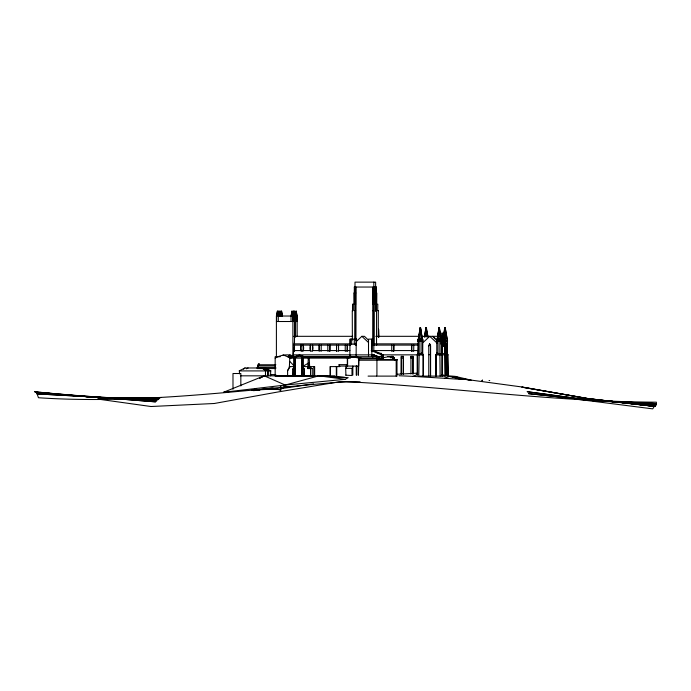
<?xml version="1.0" encoding="UTF-8"?>
<svg xmlns="http://www.w3.org/2000/svg" width="691" height="691" viewBox="0 0 691 691"><rect width="100%" height="100%" fill="white"/><g stroke="black" fill="none" stroke-linecap="round" stroke-linejoin="round"><path stroke-width="1.04" d="M303.15 368.718L303.15 366.601L307.858 366.601L308.385 356.72M373.822 282.135L373.822 345.103L373.753 343.859L417.977 343.859M441.316 344.368L441.333 340.559L442.603 334.608L443.898 340.551L443.924 344.36M443.397 340.559L443.38 344.368L443.976 334.608L445.237 340.559L445.263 344.368L445.237 340.559L443.251 340.559L443.881 340.559L443.786 346.269L443 346.277L442.603 334.608L441.281 340.551L441.264 344.36M445.781 345.906L445.859 343.937L445.177 343.859M390.916 357.998L390.985 356.357L393.041 356.357L393.041 358.439M392.972 357.998L393.041 356.357M401.238 373.978L401.307 356.357L403.363 356.357L403.363 374.03M403.294 373.978L403.363 356.357M410.929 356.357L410.86 357.998L412.916 357.998L412.985 356.357L410.929 356.357L410.929 374.03M417.977 353.792L418.383 339.151L418.159 353.792M422.141 339.151L421.631 339.151L422.564 341.095L422.65 339.151L422.546 354.846M437.187 339.151L436.79 341.095L437.628 339.151L436.79 341.095L439.346 327.62L441.549 341.095L436.772 341.095L436.772 353.792M440.944 339.151L440.435 339.151L441.359 341.095L441.454 339.151L441.342 354.846M444.46 346.277L444.581 343.859L443.803 343.859M445.842 346.277L445.954 343.859L446.075 353.637L446.766 354.846L446.766 376.111L446.438 354.846L445.842 353.637L445.479 346.277M420.163 330.73L420.309 327.62L419.195 341.095L420.171 339.151L419.195 341.095L418.591 339.151L419.195 341.095M438.906 331.766L439.113 327.62L437.999 341.095L437.99 354.846M425.898 331.766L426.122 327.62M444.814 329.693L444.926 327.62L443.976 337.985M442.37 338.581L442.603 334.608L443.881 340.559L441.35 340.559L441.981 340.559L442.603 334.608L443.769 340.559L443.803 346.269M443.717 338.581L443.976 334.608L445.185 340.551L445.211 346.26M441.609 340.067L442.085 332.837L442.421 338.003M425.267 336.949L426.088 327.62L428.057 336.949M287.611 376.111L287.611 370.652L289.356 367.111L289.857 356.72M294.496 341.458L293.321 354.846L349.94 354.846M376.63 344.273L376.552 345.059L376.552 310.613L375.956 310.613L375.956 304.092M441.782 339.229L442.085 336.318L439.994 336.318M482.344 380.611L482.448 379.938M349.845 357.247L350.009 339.126L356.556 339.126L356.556 341.129M356.306 339.126L356.124 345.448L354.284 344.135L354.284 339.126M345.992 368.355L346.528 364.649M418.176 341.095L420.543 327.62L422.745 341.095L417.977 341.095L420.197 327.62L418.176 341.095L418.081 339.151M424.455 336.949L426.01 327.62L424.317 336.949M443.432 335.912L445.177 327.62L447.604 341.095L445.704 341.095L445.704 345.327M278.179 315.036L278.853 311.071L279.89 316.029M279.432 315.036L280.105 311.071L281.142 316.029M280.848 315.036L281.531 311.071L282.559 316.029M291.36 315.036L292.043 311.071L293.079 316.029L293.079 321.514M292.949 314.042L293.459 311.071L294.496 316.029L294.496 351.52M294.202 314.042L294.712 311.071L295.748 316.029L295.748 321.514M295.454 315.036L296.137 311.071L297.165 316.029L297.165 336.517M346.122 368.355L346.528 366.066M442.931 337.985L444.788 327.62M441.644 339.566L442.603 334.608L443.035 338.581M443.199 338.573L443.976 334.608L445.159 340.559L445.185 346.269L444.417 346.277L443.976 334.608L443.138 338.573L443.976 334.608L444.382 338.581M312.246 376.111L312.246 368.579L307.858 368.579L308.246 366.601L314.655 366.601L314.655 375.826M418.832 339.151L417.986 341.095L418.383 339.151M276.4 356.876L276.4 316.029L277.437 311.071L278.464 316.029M278.032 315.036L278.853 311.071L279.708 316.029M279.285 315.036L280.105 311.071L280.961 316.029M280.701 315.036L281.531 311.071L282.377 316.029M292.639 315.036L293.459 311.071L294.314 316.029L294.314 321.514M294.098 314.042L294.712 311.071L295.567 316.029L295.567 337.251M295.307 315.036L296.137 311.071L296.983 316.029L296.983 321.514M303.176 345.051C305.465 353.248 298.737 353.256 301.121 345.051M312.539 345.051C314.837 353.248 308.1 353.256 310.484 345.051M321.237 350.778L319.182 350.778M329.935 345.103L329.866 351.097L327.88 350.778M336.508 351.097L336.577 345.103L336.508 351.097L338.633 350.778M347.323 345.103L347.253 351.097L345.267 350.778M393.835 345.103L393.766 351.097L391.78 350.778M411.655 351.097L411.724 345.103L411.655 351.097L413.779 350.778M421.631 339.151L421.095 341.095L421.069 354.846M440.435 339.151L439.891 341.095L439.873 354.846M350.311 356.72L350.821 354.88L373.503 354.88L379.601 357.048M372.993 356.72L373.503 354.88L379.229 357.048M359.786 358.733L383.03 358.638M358.422 375.101L358.888 358.664L383.151 358.664M417.986 341.095L418.591 339.151M419.169 353.637L418.789 376.111L442.482 376.111L442.482 354.846L441.454 353.308M292.872 376.103L293.096 368.493L293.096 376.103M294.927 376.103L295.152 368.493L295.152 376.103M301.82 376.111L302.045 368.502L302.045 376.111M303.876 376.111L304.1 368.502L304.1 376.111M294.219 356.72L293.649 358.119L293.649 368.813L295.463 368.813L295.385 357.929L294.219 356.72L294.781 358.119L302.442 358.128M428.757 376.111L428.757 345.906L429.595 343.937L430.597 345.906L430.597 376.111M429.759 343.937L428.757 345.906M301.725 358.128L302.779 356.729L303.392 358.128L303.392 368.821L301.725 368.821L301.812 357.938M302.779 356.729L302.157 358.128L302.157 368.821M439.329 327.62L441.359 341.095L440.625 339.151L439.891 341.095L438.975 339.151L437.999 341.095L437.394 339.151M438.975 339.151L437.999 341.095L437.628 339.151M258.063 366.671L257.277 368.208L258.253 366.671M441.549 353.637L437.999 353.637L437.394 352.54L436.142 354.846L436.142 376.111M396.185 360.166L396.591 359.527L396.997 360.166L376.923 360.166M423.358 376.111L423.376 354.846L421.795 352.54L421.061 353.637L417.96 353.637L417.191 354.846L417.191 375.049M435.848 376.111L435.848 354.846L437.394 352.54M356.124 356.02L356.228 341.587L361.877 336.318L364.407 336.318L368.329 339.981M243.482 369.149L244.994 367.975L265.094 367.975L270.958 370.912L239.129 370.912L244.994 367.975M349.845 345.448L351.676 344.135L351.667 339.126M296.353 357.143L299.505 355.174L305.275 356.945M352.825 375.101L352.825 366.066L352.427 368.355L345.69 368.355L345.915 375.049M257.026 389.517L256.335 389.931L277.877 388.886M303.289 366.109L308.385 363.146M345.275 379.316L348.178 377.649L318.914 375.826L285.245 385.042L223.556 392.272L264.238 375.826L285.245 385.042L345.275 379.316L318.914 375.826L344.671 377.372M259.47 378.314L264.238 375.826L259.557 378.253M246.419 368.813L248.095 367.975M275.173 358.128C281.591 354.448 289.33 353.585 295.929 357.057M288.415 355.615L290.203 354.88M399.035 375.74L412.829 376.362L417.684 374.453M412.829 376.362L444.503 378.297L449.426 376.448L455.438 376.448L470.925 380.085L465.786 379.48M294.573 356.815L299.505 355.174L304.437 356.815M293.735 356.945L299.505 355.174L301.077 356.159M382.684 357.852L389.439 356.504L394.336 357.852L394.336 360.002M378.59 329.296L378.91 337.165M259.505 389.361L257.225 389.819L257.769 389.724M280.874 386.39L280.874 390.199L272.237 387.971L259.298 389.724M258.434 389.465L254.081 390.432L254.081 389.404M260.023 389.724L256.378 390.432L256.378 389.404L253.649 389.689M280.589 388.696L313.507 383.868M223.556 392.272L225.577 392.082M371.913 344.049L374.125 343.859L374.125 345.103M74.922 395.58L34.55 391.745L37.755 392.117M397.005 374.263L417.295 373.157M262.805 389.361L278.179 388.713M280.235 388.627L283.31 388.497M160.848 397.55L98.312 398.163L159.776 398.508L97.794 397.688L158.705 399.467L147.934 399.061M444.589 340.559L445.237 340.559M445.159 340.559L444.391 340.559L445.064 376.111M360.123 381.855L338.806 381.89L277.877 391.987L214.262 403.501L150.992 406.515L97.638 399.061M354.276 287.041L376.379 287.041M354.889 293.001L355.779 293.001M374.548 293.001L375.075 293.001L374.988 304.092L376.042 304.092L376.042 310.613M354.353 293.044L353.835 293.044L353.913 304.135L352.868 304.135L352.868 310.656M372.855 293.044L373.745 293.044M376.293 293.044L376.82 293.044L376.742 304.135L377.787 304.135L377.709 310.656L378.383 310.656M372.708 344.317L372.76 304.135L373.701 304.135L373.745 287.041M354.742 310.613L355.64 310.613M372.708 310.656L373.606 310.656M276.4 316.029L297.165 316.029M276.4 321.514L297.165 321.514M293.606 336.318L352.695 336.318M375.809 336.318L418.729 336.318M421.942 336.318L437.904 336.318M350.311 343.859L294.046 343.859L294.046 345.103L350.277 345.103M350.009 344.135L356.306 344.135M371.913 345.103L418.038 345.103M429.595 343.937L430.597 345.906M445.125 346.277L441.903 346.277L441.981 340.559L441.981 346.277M294.116 350.57L301.112 350.57M303.168 350.57L310.475 350.57M312.531 350.57L319.182 350.57L319.19 345.103L319.121 351.097M321.116 350.57L327.88 350.57M328.847 350.57L336.577 350.57M338.625 350.57L349.888 350.57M371.205 350.57L381.372 354.846L423.376 354.846M372.294 350.57L418.038 350.57M371.922 350.838L372.173 339.126L368.51 339.126L368.51 356.038M377.77 353.317L381.372 353.317L381.372 356.971M442.344 353.637L444.693 353.637L445.393 354.846L445.393 376.111L443.147 376.111M428.757 354.664L430.433 354.664M435.848 354.846L445.393 354.846M447.725 354.846L448.148 376.111L447.725 354.846L446.455 352.54L448.148 354.846M382.572 355.563L383.531 357.264L382.572 355.563L382.572 358.646M280.261 356.72L275.165 356.72L275.165 376.111L313.809 376.111L313.809 366.601M287.534 356.72L348.817 356.72M349.914 356.72L382.65 356.72L382.684 359.527M288.743 356.884L296.266 356.884M302.718 356.884L354.319 356.884M387.582 356.504L394.336 357.852M401.238 357.998L403.294 357.998M289.857 358.128L294.331 358.119M302.96 358.128L350.467 358.128M347.314 366.066L347.314 358.128L352.989 356.72L358.655 358.128L382.65 358.128M358.422 360.218L376.664 360.218M308.609 363.328L309.387 363.57L309.093 366.964L308.609 366.601L308.609 363.328L309.387 363.57M339.065 364.649L346.77 364.649L346.77 366.066M275.856 364.77L257.778 364.77L257.778 367.992M257.778 365.902L275.398 365.902M339.065 366.066L358.655 366.066L358.655 358.128M289.356 366.601L293.874 366.601M339.894 366.601L330.056 366.601L330.056 375.826M289.356 367.111L289.883 367.111L287.611 370.652M275.856 367.431L257.225 367.431L257.225 368.562L275.856 368.562M292.872 369.124L294.927 369.124M301.82 369.132L303.876 369.132M270.233 374.591L275.804 374.591M240.494 375.826L334.841 375.826M368.078 376.111L376.664 376.111M255.445 389.594L259.963 389.594M257.778 389.724L258.451 389.724M257.259 389.819L259.073 389.819L254.133 389.508M254.798 390.165L254.798 389.128M35.319 391.685L36.761 392.998L38.463 397.74C141.396 404.632 243.655 389.681 346.01 381.648C449.556 387.02 552.558 401.721 656.381 402.179L656.286 404.58L655.068 406.377L654.317 406.377L587.419 398.543L521.869 387.133L588.196 398.603L654.317 406.377L652.719 408.865L575.638 399.053M144.704 398.94L97.301 397.152L36.986 393.887L105.153 397.688M592.861 400.625L656.45 403.57L592.032 400.46L527.103 391.693L592.861 400.625L528.529 393.645L593.595 400.599M108.971 397.696L36.761 392.998L102.225 397.653M110.525 397.791L157.79 399.951M345.69 375.187L351.995 375.515L351.995 368.355M257.441 389.594L259.773 389.724M255.644 389.594L257.976 389.724M95.816 397.152L104.367 397.679M110.776 398.068L156.719 400.901L110.525 398.025M444.503 378.297L461.856 379.428L455.438 376.448L448.07 375.887M592.032 400.46L656.286 404.58L637.033 403.216M624.206 402.3L591.055 399.951L655.811 405.064L590.131 399.571L655.474 405.781L623.394 402.559M627.411 402.533L634.899 403.06M110.767 398.327L155.639 401.851L111.061 398.284M103.633 397.688L35.785 392.142L58.087 394.172M60.212 394.371L66.578 394.95M69.765 395.243L74.006 395.632M78.256 396.021L81.443 396.306M85.693 396.694L88.871 396.988M78.126 395.891L82.41 396.314M85.624 396.625L88.828 396.945M621.261 402.343L589.173 399.122L655.068 406.377L622.168 402.551M39.897 392.358L44.172 392.842M46.314 393.084L50.59 393.576M53.803 393.939L55.936 394.181M60.221 394.665L62.354 394.915M441.739 374.868L443.838 375.109M620.043 402.309L588.196 398.603L522.569 387.064L460.336 378.633L451.862 376.448L461.856 379.428L460.336 378.633L470.925 380.085M489.055 380.525L489.729 380.611M481.687 380.525L482.361 380.611M570.36 398.197L572.468 398.534M283.422 385.975L289.659 387.496M449.426 376.448L461.856 379.428M355.589 356.72L361.255 358.128M251.386 389.949L254.029 390.735L254.029 389.612M283.068 354.88L290.98 358.128M267.858 370.912L261.993 367.975L265.776 370.912M373.503 355.779L373.503 354.88L376.172 356.271M455.438 376.448L457.952 377.83M373.503 354.88L376.673 357.048M312.246 368.579L309.577 366.601L309.577 367.586M309.387 366.964L308.903 366.601L308.903 363.328M265.094 367.975L268.877 370.912M435.062 338.34L432.678 336.318L436.919 340.689M308.246 366.601L310.527 368.579L310.527 376.111M436.816 342.874L429.759 336.318L422.642 342.935L422.642 353.637M361.877 336.318L368.597 342.598M299.505 355.174L300.974 356.651M289.883 361.488L294.072 365.876M441.359 353.637L442.067 354.846L442.067 376.111M421.795 352.54L423.065 354.846L423.065 376.111M438.949 339.151L439.891 341.095L439.251 327.62M420.145 339.151L421.095 341.095L421.83 339.151L422.564 341.095L420.525 327.62M420.171 339.151L421.095 341.095L420.422 327.62L420.784 331.766M382.339 357.273L381.372 355.563L382.14 357.273M441.152 339.151L441.549 341.095L441.454 339.151M439.891 353.637L440.124 376.111M445.168 327.62L447.397 341.095M426.364 327.62L427.91 336.949M309.654 366.601L309.127 356.72M442.085 336.318L442.283 338.262M445.54 332.803L445.082 327.62L445.781 341.095M426.459 329.693L426.278 327.62L426.753 336.949M444.581 343.859L444.693 353.637M436.885 339.151L436.954 343.211M422.65 339.151L422.745 341.095M445.859 343.937L445.945 345.906M447.362 341.095L447.362 353.792M447.172 341.095L447.172 353.792M442.983 340.559L442.983 346.277M442.473 375.04L442.395 343.937L442.309 375.04M441.834 353.688L441.748 343.937L441.67 353.688M441.532 341.095L441.532 353.792M430.433 345.906L430.433 376.111M419.187 341.095L419.187 354.846M417.606 354.846L417.606 375.049M413.779 345.103L413.71 351.097M412.985 356.357L412.985 374.03M412.916 357.998L412.916 373.978M401.307 356.357L401.307 374.03M396.185 359.527L396.185 376.111M393.766 345.103L393.766 351.097M392.471 357.852L392.471 359.527M391.78 345.103L391.711 351.097M383.116 356.971L383.116 354.846L373.822 350.57L373.822 286.998M382.088 356.72L382.088 358.128M378.582 329.227L378.582 337.165M378.297 310.656L378.297 336.958M378.253 356.72L378.253 358.128M376.293 287.041L376.379 293.044M375.714 286.998L375.757 304.092M375.567 311.442L375.645 282.135L355.001 282.135L355.001 304.239M374.548 286.998L374.626 293.001M373.606 304.135L373.555 345.103M372.976 304.014L372.976 287.041L372.855 304.135M372.604 356.72L372.604 358.128M371.844 339.126L371.844 356.038M358.145 366.066L358.145 375.101M356.53 366.066L356.53 375.101M356.254 366.066L356.254 375.101M355.848 286.998L355.848 340.032M355.779 286.998L355.735 304.092L354.794 304.092L354.742 339.678M355.64 304.092L355.589 340.067M354.932 286.998L354.889 304.092M354.353 287.041L354.276 293.044M352.946 304.135L352.946 310.656L352.272 310.656L352.358 340.11M350.268 339.126L350.268 344.135M347.599 356.72L347.599 366.066M347.253 345.103L347.253 351.097M345.267 345.103L345.198 351.097M339.1 364.649L339.065 366.601M338.564 345.103L338.564 351.097M336.759 366.601L336.759 375.826M336.327 366.601L336.327 375.826M330.462 366.601L330.462 375.826M329.866 345.103L329.866 351.097M327.81 345.103L327.81 351.097M321.237 345.103L321.177 351.097M312.47 345.051L312.47 351.045M310.414 345.051L310.414 351.045M309.093 363.57L309.093 366.964M308.385 366.601L308.385 367.586M307.858 366.601L307.858 368.579M303.107 345.051L303.107 351.045M301.051 345.051L301.051 351.045M294.772 376.111L294.772 356.72L294.729 358.128M292.889 355.805L292.889 316.029L292.043 311.071L291.015 316.029L291.015 321.514M280.226 387.02L280.226 390.199M278.283 321.514L278.283 316.029L277.437 311.071L276.59 316.029L276.59 321.514M270.639 370.912L270.639 375.826M268.618 370.912L268.618 375.826M267.495 370.912L267.495 375.826M265.474 370.912L265.474 375.826M259.298 364.77L259.298 363.63L258.451 363.63L258.451 364.77M240.839 385.923L240.839 373.511L232.988 373.511L232.988 389.206M239.449 370.912L239.449 373.866M439.01 327.62L436.971 341.095L439.01 327.62M382.183 355.563L382.944 357.264L382.183 355.563M396.997 359.527L376.923 359.527L376.923 376.111L396.997 376.111L396.997 359.527"/></g></svg>
